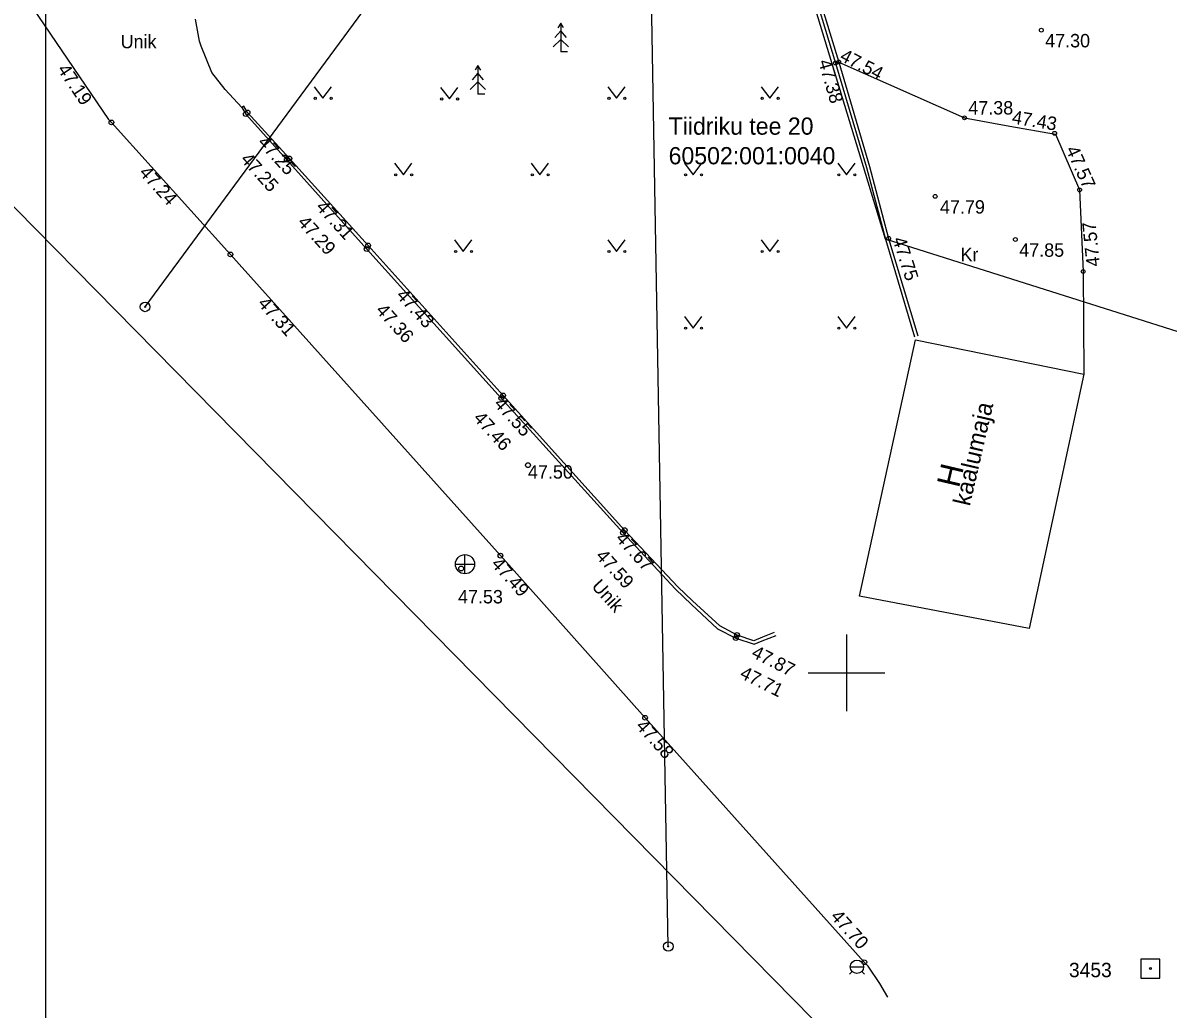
# Model space of a CAD drawing. Extents: x 638557 to 639813, y 6471274 to 6472682.
# Drawn here: x 639357 to 639416.8, y 6471932.4 to 6471983.9 of the extents above; entities that cross this region are included whole.
import ezdxf

# ---------------------------------------------------------------- set-up
doc = ezdxf.new("R2010")
doc.units = 0
for name, color, linetype in [('ALUSVORK', 7, 'Continuous'), ('HALJASTUS', 7, 'Continuous'), ('HOONE', 7, 'Continuous'), ('KKAEV', 7, 'Continuous'), ('KORGUS-EH2000', 7, 'Continuous'), ('KPOHULIIN', 7, 'Continuous'), ('MOOTPIIR', 7, 'Continuous'), ('MPOHULIIN', 7, 'Continuous'), ('PIIR', 7, 'Continuous'), ('POST', 7, 'Continuous'), ('PUU', 7, 'Continuous'), ('TEE', 7, 'Continuous'), ('VKAEV', 7, 'Continuous'), ('VORK', 7, 'Continuous'), ('VORMISTUS', 7, 'Continuous')]:
    doc.layers.add(name, color=color, linetype=linetype)

msp = doc.modelspace()

# ---------------------------------------------------------------- linework, layer by layer
at = {"layer": 'ALUSVORK'}
msp.add_lwpolyline([(639416.352, 6471935.064), (639415.352, 6471935.064), (639415.352, 6471934.064), (639416.352, 6471934.064)], close=True, dxfattribs=at)
msp.add_circle((639415.852, 6471934.564), 0.05, dxfattribs=at)
at = {"layer": 'HALJASTUS'}
for p, q in [((639372.21, 6471980.607), (639372.674, 6471980)), ((639372.674, 6471980), (639373.119, 6471980.607)), ((639378.81, 6471980.572), (639379.273, 6471979.965)), ((639379.273, 6471979.965), (639379.719, 6471980.572)), ((639387.537, 6471980.607), (639388, 6471980)), ((639388, 6471980), (639388.446, 6471980.607)), ((639395.537, 6471980.607), (639396, 6471980)), ((639396, 6471980), (639396.446, 6471980.607)), ((639376.411, 6471976.607), (639376.874, 6471976)), ((639376.874, 6471976), (639377.32, 6471976.607)), ((639383.537, 6471976.607), (639384, 6471976)), ((639384, 6471976), (639384.446, 6471976.607)), ((639391.537, 6471976.607), (639392, 6471976)), ((639392, 6471976), (639392.446, 6471976.607)), ((639399.537, 6471976.607), (639400, 6471976)), ((639400, 6471976), (639400.446, 6471976.607)), ((639379.537, 6471972.607), (639380, 6471972)), ((639380, 6471972), (639380.446, 6471972.607)), ((639387.537, 6471972.607), (639388, 6471972)), ((639388, 6471972), (639388.446, 6471972.607)), ((639395.537, 6471972.607), (639396, 6471972)), ((639396, 6471972), (639396.446, 6471972.607)), ((639391.537, 6471968.607), (639392, 6471968)), ((639392, 6471968), (639392.446, 6471968.607)), ((639399.537, 6471968.607), (639400, 6471968)), ((639400, 6471968), (639400.446, 6471968.607))]:
    msp.add_line(p, q, dxfattribs=at)
for centre in [(639372.273, 6471980), (639373.101, 6471980), (639378.872, 6471979.965), (639379.701, 6471979.965), (639387.599, 6471980), (639388.428, 6471980), (639395.599, 6471980), (639396.428, 6471980), (639376.473, 6471976), (639377.302, 6471976), (639383.599, 6471976), (639384.428, 6471976), (639391.599, 6471976), (639392.428, 6471976), (639399.599, 6471976), (639400.428, 6471976), (639379.599, 6471972), (639380.428, 6471972), (639387.599, 6471972), (639388.428, 6471972), (639395.599, 6471972), (639396.428, 6471972), (639391.599, 6471968), (639392.428, 6471968), (639399.599, 6471968), (639400.428, 6471968)]:
    msp.add_circle(centre, 0.055, dxfattribs=at)
at = {"layer": 'HOONE'}
msp.add_lwpolyline([(639403.59, 6471967.386), (639412.373, 6471965.605), (639409.524, 6471952.324), (639400.669, 6471954.014)], close=True, dxfattribs=at)
at = {"layer": 'KKAEV'}
for p, q in [((639380.087, 6471955.177), (639380.087, 6471956.177)), ((639379.587, 6471955.677), (639380.587, 6471955.677))]:
    msp.add_line(p, q, dxfattribs=at)
msp.add_circle((639380.087, 6471955.677), 0.5, dxfattribs=at)
at = {"layer": 'KORGUS-EH2000'}
for centre, radius in [((639410.163, 6471983.559), 0.1), ((639399.425, 6471981.842), 0.1), ((639399.588, 6471981.891), 0.1), ((639368.647, 6471979.177), 0.125), ((639368.742, 6471979.257), 0.125), ((639361.635, 6471978.739), 0.125), ((639406.152, 6471978.981), 0.1), ((639410.855, 6471978.174), 0.1), ((639370.789, 6471976.793), 0.125), ((639370.92, 6471976.858), 0.125), ((639412.159, 6471975.217), 0.1), ((639404.625, 6471974.88), 0.1), ((639402.195, 6471972.684), 0.1), ((639408.809, 6471972.626), 0.1), ((639374.956, 6471972.132), 0.125), ((639375.031, 6471972.315), 0.125), ((639367.845, 6471971.849), 0.125), ((639412.344, 6471970.959), 0.1), ((639381.981, 6471964.348), 0.125), ((639382.074, 6471964.483), 0.125), ((639383.374, 6471960.845), 0.125), ((639388.327, 6471957.324), 0.125), ((639388.419, 6471957.454), 0.125), ((639381.937, 6471956.123), 0.125), ((639379.885, 6471955.451), 0.125), ((639394.217, 6471951.817), 0.125), ((639394.284, 6471951.979), 0.125), ((639389.485, 6471947.66), 0.125), ((639400.924, 6471934.896), 0.125)]:
    msp.add_circle(centre, radius, dxfattribs=at)
at = {"layer": 'KPOHULIIN'}
msp.add_line((639390.697, 6471935.72), (639389.437, 6472006.966), dxfattribs=at)
at = {"layer": 'MOOTPIIR'}
msp.add_lwpolyline([(639409.203, 6472038.644), (639440.175, 6472063.673), (639481.693, 6472055.334), (639463.627, 6471996.364), (639456.307, 6471991.217), (639444.923, 6471980.589), (639432.198, 6471963.097), (639402.031, 6471972.638), (639391.606, 6472006.925)], close=True, dxfattribs=at)
at = {"layer": 'MPOHULIIN'}
msp.add_lwpolyline([(639363.392, 6471969.11), (639383.925, 6471996.985)], dxfattribs=at)
at = {"layer": 'PIIR'}
msp.add_lwpolyline([(639514.89, 6472340.84), (639514.47, 6472224.99), (639514.09, 6472191.15), (639511.51, 6472163.91), (639507.96, 6472143.06), (639494.39, 6472080.33), (639490.57, 6472064.89), (639473.4, 6472004.02), (639463.59, 6471966.89), (639456.53, 6471938.81), (639451.92, 6471924.13), (639447.44, 6471915.81), (639442.32, 6471912.83), (639435.92, 6471912.82), (639431.63, 6471914.83), (639414.73, 6471929.59), (639399.29, 6471930.87), (639346.25, 6471984.8), (639326.01, 6472005.39), (639260.04, 6472015.57), (639268.32, 6472098.56), (639334.44, 6472082.89), (639362.84, 6472495.02)], dxfattribs=at)
msp.add_lwpolyline([(639366.45, 6471833.35), (639280.78, 6471879.66), (639283.77, 6471920.93), (639346.25, 6471984.8), (639399.29, 6471930.87)], close=True, dxfattribs=at)
at = {"layer": 'POST'}
for centre, radius in [((639363.392, 6471969.11), 0.25), ((639363.392, 6471969.11), 0.0234), ((639390.697, 6471935.72), 0.25), ((639390.697, 6471935.72), 0.0234)]:
    msp.add_circle(centre, radius, dxfattribs=at)
at = {"layer": 'PUU'}
for p, q in [((639385.082, 6471983.528), (639384.782, 6471983.178)), ((639385.082, 6471983.928), (639384.932, 6471983.678)), ((639385.232, 6471983.678), (639385.082, 6471983.928)), ((639385.082, 6471983.928), (639385.082, 6471982.428)), ((639385.382, 6471983.178), (639385.082, 6471983.528)), ((639385.082, 6471983.078), (639384.682, 6471982.678)), ((639385.482, 6471982.678), (639385.082, 6471983.078)), ((639385.442, 6471982.428), (639385.082, 6471982.428)), ((639380.761, 6471981.711), (639380.611, 6471981.461)), ((639380.911, 6471981.461), (639380.761, 6471981.711)), ((639380.761, 6471981.711), (639380.761, 6471980.211)), ((639380.761, 6471981.311), (639380.461, 6471980.961)), ((639381.061, 6471980.961), (639380.761, 6471981.311)), ((639380.761, 6471980.861), (639380.361, 6471980.461)), ((639381.161, 6471980.461), (639380.761, 6471980.861)), ((639381.121, 6471980.211), (639380.761, 6471980.211))]:
    msp.add_line(p, q, dxfattribs=at)
at = {"layer": 'TEE'}
for points in [[(639392.378, 6472004.395), (639397.974, 6471986.623), (639399.425, 6471981.842), (639401.04, 6471976.389), (639402.031, 6471972.638), (639403.548, 6471967.547)], [(639392.54, 6472004.446), (639398.136, 6471986.673), (639399.588, 6471981.891), (639401.204, 6471976.435), (639402.195, 6471972.684), (639403.711, 6471967.596)], [(639345.386, 6471999.84), (639349.765, 6471996.13), (639350.995, 6471994.445), (639354.327, 6471989.507), (639357.832, 6471984.278), (639361.482, 6471978.887), (639361.635, 6471978.739)], [(639368.438, 6471979.527), (639367.58, 6471980.451), (639366.878, 6471981.352), (639366.316, 6471982.719), (639366.238, 6471982.976), (639366.027, 6471984.137)], [(639399.588, 6471981.891), (639406.152, 6471978.981), (639408.527, 6471978.552), (639410.902, 6471978.123), (639412.159, 6471975.217), (639412.344, 6471970.959), (639412.373, 6471965.605)], [(639396.216, 6471952.109), (639395.617, 6471951.875), (639395.168, 6471951.678), (639394.284, 6471951.979), (639393.385, 6471952.461), (639391.954, 6471953.767), (639391.187, 6471954.489), (639388.419, 6471957.454), (639382.074, 6471964.483), (639375.031, 6471972.315), (639370.92, 6471976.858), (639368.742, 6471979.257), (639368.55, 6471979.594), (639368.438, 6471979.527)], [(639368.438, 6471979.527), (639368.647, 6471979.177), (639370.789, 6471976.793), (639374.956, 6471972.132), (639381.981, 6471964.348), (639388.327, 6471957.324), (639391.07, 6471954.365), (639391.904, 6471953.576), (639393.268, 6471952.299), (639394.217, 6471951.817), (639395.172, 6471951.501), (639395.595, 6471951.669), (639396.32, 6471951.959)], [(639381.937, 6471956.123), (639367.845, 6471971.849), (639361.635, 6471978.739)], [(639402.145, 6471933.073), (639401.737, 6471933.782), (639401.118, 6471934.683), (639400.924, 6471934.896), (639389.485, 6471947.66), (639381.937, 6471956.123)]]:
    msp.add_lwpolyline(points, dxfattribs=at)
at = {"layer": 'VKAEV'}
for p, q in [((639400.294, 6471934.411), (639400.154, 6471934.271)), ((639400.191, 6471934.658), (639400.891, 6471934.658)), ((639400.788, 6471934.411), (639400.928, 6471934.271))]:
    msp.add_line(p, q, dxfattribs=at)
msp.add_circle((639400.541, 6471934.658), 0.35, dxfattribs=at)
at = {"layer": 'VORK'}
for p, q in [((639400, 6471952), (639400, 6471948)), ((639398, 6471950), (639402, 6471950))]:
    msp.add_line(p, q, dxfattribs=at)
at = {"layer": 'VORMISTUS'}
msp.add_lwpolyline([(639358.206, 6471876.528), (639358.206, 6472082.88), (639502.607, 6472082.88), (639502.607, 6471876.528)], close=True, dxfattribs=at)

# ---------------------------------------------------------------- texts
at = {"layer": 'ALUSVORK'}
msp.add_text('3453', height=0.75, dxfattribs=at).set_placement((639411.606, 6471934.115))
at = {"layer": 'HOONE'}
for s, height, rotation, p in [('kaalumaja', 0.9, 77, (639406.427, 6471958.675)), ('H', 1.2, 76.80571, (639405.865, 6471959.62))]:
    msp.add_text(s, height=height, rotation=rotation, dxfattribs=at).set_placement(p)
at = {"layer": 'KORGUS-EH2000'}
for s, p in [('47.30', (639410.363, 6471982.659)), ('47.38', (639406.352, 6471979.153)), ('47.79', (639404.875, 6471973.98)), ('47.85', (639409.009, 6471971.726)), ('47.50', (639383.374, 6471960.145)), ('47.53', (639379.724, 6471953.629))]:
    msp.add_text(s, height=0.7, dxfattribs=at).set_placement(p)
for s, rotation, p in [('47.54', 332.63486, (639399.595, 6471982.002)), ('47.19', 303.91964, (639358.787, 6471981.507)), ('47.38', 286.25551, (639398.515, 6471981.921)), ('47.43', 350.68738, (639408.597, 6471978.69)), ('47.25', 312.17453, (639369.225, 6471977.663)), ('47.25', 312.17453, (639368.332, 6471976.783)), ('47.57', 294.26615, (639411.421, 6471977.332)), ('47.24', 311.86445, (639363.04, 6471976.088)), ('47.31', 312.17453, (639372.266, 6471974.29)), ('47.29', 312.17453, (639371.31, 6471973.491)), ('47.57', 95.60901, (639413.22, 6471971.246)), ('47.75', 287.70185, (639402.395, 6471972.642)), ('47.43', 312.17453, (639376.459, 6471969.678)), ('47.31', 311.86445, (639369.232, 6471969.257)), ('47.36', 312.17453, (639375.388, 6471968.899)), ('47.55', 312.17453, (639381.555, 6471964.013)), ('47.46', 312.17453, (639380.481, 6471963.271)), ('47.67', 312.17453, (639387.9, 6471956.984)), ('47.59', 312.17453, (639386.867, 6471956.073)), ('47.49', 311.86445, (639381.416, 6471955.656)), ('47.87', 333.07384, (639394.984, 6471950.853)), ('47.71', 333.07384, (639394.376, 6471949.771)), ('47.58', 311.86445, (639388.964, 6471947.193)), ('47.70', 311.86445, (639399.125, 6471937.253))]:
    msp.add_text(s, height=0.7, rotation=rotation, dxfattribs=at).set_placement(p)
at = {"layer": 'PIIR'}
for s, p in [('Tiidriku tee 20', (639390.714, 6471978.099)), ('Tiidriku tee 20', (639390.714, 6471978.099)), ('60502:001:0040', (639390.714, 6471976.553)), ('60502:001:0040', (639390.714, 6471976.553))]:
    msp.add_text(s, height=0.9, dxfattribs=at).set_placement(p)
at = {"layer": 'TEE'}
for s, p in [('Unik', (639362.117, 6471982.611)), ('Kr', (639405.942, 6471971.495))]:
    msp.add_text(s, height=0.7, dxfattribs=at).set_placement(p)
msp.add_text('Unik', height=0.7, rotation=312.17453, dxfattribs=at).set_placement((639386.654, 6471954.494))

doc.saveas('drawing.dxf')
